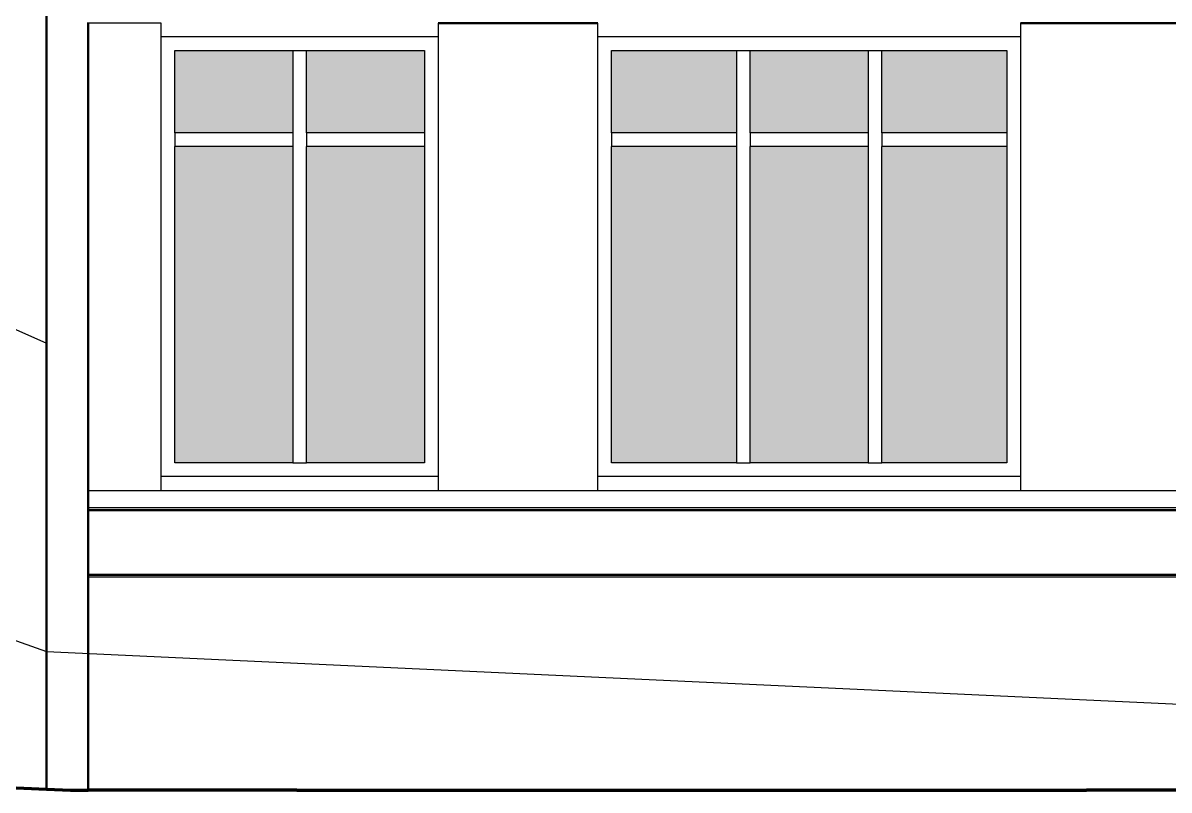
# Model space of a CAD drawing. Header units: metres. Extents: x -57 to 501, y 45 to 307.
# Drawn here: x 290.58 to 298.85, y 51.91 to 57.45 of the extents above; entities that cross this region are included whole.
import ezdxf

# ---------------------------------------------------------------- set-up
doc = ezdxf.new("R2010")
doc.units = ezdxf.units.M
doc.layers.add('atras', color=7, linetype='Continuous')

msp = doc.modelspace()

# ---------------------------------------------------------------- hatches: boundary and pattern name
h = msp.add_hatch(color=256)
h.dxf.hatch_style = 1
h.set_gradient(color1=(147, 149, 152), name='HEMISPHERICAL')
h.paths.add_polyline_path([(292.5293, 56.5551), (291.6793, 56.5551), (291.6793, 54.2751), (292.5293, 54.2751)])
h.paths.add_polyline_path([(292.5293, 57.2494), (291.6793, 57.2494), (291.6793, 56.6551), (292.5293, 56.6551)])
h.paths.add_polyline_path([(293.4793, 56.5551), (292.6293, 56.5551), (292.6293, 54.2751), (293.4793, 54.2751)])
h.paths.add_polyline_path([(293.4793, 57.2494), (292.6293, 57.2494), (292.6293, 56.6551), (293.4793, 56.6551)])
h.paths.add_polyline_path([(295.7293, 56.5551), (294.8293, 56.5551), (294.8293, 54.2751), (295.7293, 54.2751)])
h.paths.add_polyline_path([(295.7293, 57.2494), (294.8293, 57.2494), (294.8293, 56.6551), (295.7293, 56.6551)])
h.paths.add_polyline_path([(296.6793, 56.5551), (295.8293, 56.5551), (295.8293, 54.2751), (296.6793, 54.2751)])
h.paths.add_polyline_path([(296.6793, 57.2494), (295.8293, 57.2494), (295.8293, 56.6551), (296.6793, 56.6551)])
h.paths.add_polyline_path([(297.6793, 56.5551), (296.7793, 56.5551), (296.7793, 54.2751), (297.6793, 54.2751)])
h.paths.add_polyline_path([(297.6793, 57.2494), (296.7793, 57.2494), (296.7793, 56.6551), (297.6793, 56.6551)])
h.paths.add_polyline_path([(299.9293, 56.5551), (299.0293, 56.5551), (299.0293, 54.2751), (299.9293, 54.2751)])
h.paths.add_polyline_path([(299.9293, 57.2494), (299.0293, 57.2494), (299.0293, 56.6551), (299.9293, 56.6551)])
h.paths.add_polyline_path([(300.8793, 56.5551), (300.0293, 56.5551), (300.0293, 54.2751), (300.8793, 54.2751)])
h.paths.add_polyline_path([(300.8793, 57.2494), (300.0293, 57.2494), (300.0293, 56.6551), (300.8793, 56.6551)])
h.paths.add_polyline_path([(301.8793, 56.5551), (300.9793, 56.5551), (300.9793, 54.2751), (301.8793, 54.2751)])
h.paths.add_polyline_path([(301.8793, 57.2494), (300.9793, 57.2494), (300.9793, 56.6551), (301.8793, 56.6551)])
h.paths.add_polyline_path([(304.0793, 56.5551), (303.2293, 56.5551), (303.2293, 54.2751), (304.0793, 54.2751)])
h.paths.add_polyline_path([(304.0793, 57.2494), (303.2293, 57.2494), (303.2293, 56.6551), (304.0793, 56.6551)])
h.paths.add_polyline_path([(305.0293, 56.5551), (304.1793, 56.5551), (304.1793, 54.2751), (305.0293, 54.2751)])
h.paths.add_polyline_path([(305.0293, 57.2494), (304.1793, 57.2494), (304.1793, 56.6551), (305.0293, 56.6551)])
h.paths.add_polyline_path([(307.6293, 56.5551), (306.7793, 56.5551), (306.7793, 54.2751), (307.6293, 54.2751)])
h.paths.add_polyline_path([(307.6293, 57.2494), (306.7793, 57.2494), (306.7793, 56.6551), (307.6293, 56.6551)])
h.paths.add_polyline_path([(308.5793, 56.5551), (307.7293, 56.5551), (307.7293, 54.2751), (308.5793, 54.2751)])
h.paths.add_polyline_path([(308.5793, 57.2494), (307.7293, 57.2494), (307.7293, 56.6551), (308.5793, 56.6551)])
h.paths.add_polyline_path([(310.8293, 56.5551), (309.9293, 56.5551), (309.9293, 54.2751), (310.8293, 54.2751)])
h.paths.add_polyline_path([(310.8293, 57.2494), (309.9293, 57.2494), (309.9293, 56.6551), (310.8293, 56.6551)])
h.paths.add_polyline_path([(311.7793, 56.5551), (310.9293, 56.5551), (310.9293, 54.2751), (311.7793, 54.2751)])
h.paths.add_polyline_path([(311.7793, 57.2494), (310.9293, 57.2494), (310.9293, 56.6551), (311.7793, 56.6551)])
h.paths.add_polyline_path([(312.7793, 56.5551), (311.8793, 56.5551), (311.8793, 54.2751), (312.7793, 54.2751)])
h.paths.add_polyline_path([(312.7793, 57.2494), (311.8793, 57.2494), (311.8793, 56.6551), (312.7793, 56.6551)])
h.paths.add_polyline_path([(315.0293, 57.2494), (314.1293, 57.2494), (314.1293, 56.6551), (315.0293, 56.6551)])
h.paths.add_polyline_path([(315.0293, 56.5551), (314.1293, 56.5551), (314.1293, 54.2751), (315.0293, 54.2751)])
h.paths.add_polyline_path([(315.9793, 57.2494), (315.1293, 57.2494), (315.1293, 56.6551), (315.9793, 56.6551)])
h.paths.add_polyline_path([(315.9793, 56.5551), (315.1293, 56.5551), (315.1293, 54.2751), (315.9793, 54.2751)])
h.paths.add_polyline_path([(316.9793, 57.2494), (316.0793, 57.2494), (316.0793, 56.6551), (316.9793, 56.6551)])
h.paths.add_polyline_path([(316.9793, 56.5551), (316.0793, 56.5551), (316.0793, 54.2751), (316.9793, 54.2751)])
h.paths.add_polyline_path([(319.1793, 57.2494), (318.3293, 57.2494), (318.3293, 56.6551), (319.1793, 56.6551)])
h.paths.add_polyline_path([(319.1793, 56.5551), (318.3293, 56.5551), (318.3293, 54.2751), (319.1793, 54.2751)])
h.paths.add_polyline_path([(320.1293, 56.5551), (319.2793, 56.5551), (319.2793, 54.2751), (320.1293, 54.2751)])
h.paths.add_polyline_path([(320.1293, 57.2494), (319.2793, 57.2494), (319.2793, 56.6551), (320.1293, 56.6551)])
h.paths.add_polyline_path([(322.5233, 56.5551), (321.6733, 56.5551), (321.6733, 54.2751), (322.5233, 54.2751)])
h.paths.add_polyline_path([(322.5233, 57.2494), (321.6733, 57.2494), (321.6733, 56.6551), (322.5233, 56.6551)])
h.paths.add_polyline_path([(323.4733, 56.5551), (322.6233, 56.5551), (322.6233, 54.2751), (323.4733, 54.2751)])
h.paths.add_polyline_path([(323.4733, 57.2494), (322.6233, 57.2494), (322.6233, 56.6551), (323.4733, 56.6551)])
h.paths.add_polyline_path([(325.7233, 56.5551), (324.8233, 56.5551), (324.8233, 54.2751), (325.7233, 54.2751)])
h.paths.add_polyline_path([(325.7233, 57.2494), (324.8233, 57.2494), (324.8233, 56.6551), (325.7233, 56.6551)])
h.paths.add_polyline_path([(326.6733, 56.5551), (325.8233, 56.5551), (325.8233, 54.2751), (326.6733, 54.2751)])
h.paths.add_polyline_path([(326.6733, 57.2494), (325.8233, 57.2494), (325.8233, 56.6551), (326.6733, 56.6551)])
h.paths.add_polyline_path([(327.6733, 56.5551), (326.7733, 56.5551), (326.7733, 54.2751), (327.6733, 54.2751)])
h.paths.add_polyline_path([(327.6733, 57.2494), (326.7733, 57.2494), (326.7733, 56.6551), (327.6733, 56.6551)])
h.paths.add_polyline_path([(329.9233, 57.2494), (329.0233, 57.2494), (329.0233, 56.6551), (329.9233, 56.6551)])
h.paths.add_polyline_path([(330.8733, 57.2494), (330.0233, 57.2494), (330.0233, 56.6551), (330.8733, 56.6551)])
h.paths.add_polyline_path([(329.9233, 56.5551), (329.0233, 56.5551), (329.0233, 54.2751), (329.9233, 54.2751)])
h.paths.add_polyline_path([(330.8733, 56.5551), (330.0233, 56.5551), (330.0233, 54.2751), (330.8733, 54.2751)])
h.paths.add_polyline_path([(331.8733, 56.5551), (330.9733, 56.5551), (330.9733, 54.2751), (331.8733, 54.2751)])
h.paths.add_polyline_path([(331.8733, 57.2494), (330.9733, 57.2494), (330.9733, 56.6551), (331.8733, 56.6551)])
h.paths.add_polyline_path([(334.0733, 57.2494), (333.2233, 57.2494), (333.2233, 56.6551), (334.0733, 56.6551)])
h.paths.add_polyline_path([(335.0233, 57.2494), (334.1733, 57.2494), (334.1733, 56.6551), (335.0233, 56.6551)])
h.paths.add_polyline_path([(334.0733, 56.5551), (333.2233, 56.5551), (333.2233, 54.2751), (334.0733, 54.2751)])
h.paths.add_polyline_path([(335.0233, 56.5551), (334.1733, 56.5551), (334.1733, 54.2751), (335.0233, 54.2751)])

# ---------------------------------------------------------------- linework, layer by layer
at = {"lineweight": 50}
for p, q in [((290.7543, 56.1471), (290.7543, 59.7436)), ((291.0543, 57.4451), (291.0543, 57.4494)), ((291.0543, 54.0751), (291.0543, 57.4451)), ((294.7293, 57.4451), (293.5793, 57.4451)), ((298.9293, 57.4451), (297.7793, 57.4451)), ((290.7543, 55.1377), (290.7543, 56.1471)), ((290.7543, 54.9717), (290.7543, 55.1377)), ((290.7543, 54.9134), (290.7543, 54.9717)), ((290.7543, 54.0751), (290.7543, 54.9134)), ((290.7543, 54.0751), (290.7543, 53.9801)), ((291.0543, 54.0051), (291.0543, 54.0751)), ((291.0543, 53.9994), (291.0543, 54.0051)), ((291.0543, 53.9494), (291.0543, 53.9994)), ((290.7543, 53.9801), (290.7543, 53.9651)), ((290.7543, 53.9651), (290.7543, 53.9647)), ((290.7543, 53.9134), (290.7543, 53.9647)), ((290.7543, 53.3438), (290.7543, 53.9134)), ((291.0543, 53.9494), (291.0543, 53.9334)), ((305.7543, 53.9334), (291.0543, 53.9334)), ((291.0543, 53.4654), (291.0543, 53.9334)), ((291.0543, 53.4654), (291.0543, 53.4494)), ((305.7543, 53.4654), (291.0543, 53.4654)), ((291.0543, 53.4385), (291.0543, 53.4494)), ((291.0543, 53.3732), (291.0543, 53.4385)), ((290.7543, 53.2903), (290.7543, 53.3438)), ((291.0543, 53.0164), (291.0543, 53.3732)), ((290.7543, 52.9134), (290.7543, 53.2903)), ((291.0543, 52.9765), (291.0543, 53.0164)), ((290.7543, 51.9206), (290.7543, 52.9134)), ((291.0543, 52.9134), (291.0543, 52.9765)), ((291.0543, 51.9134), (291.0543, 52.9134))]:
    msp.add_line(p, q, dxfattribs=at)
for p, q in [((291.5793, 57.4451), (291.0543, 57.4451)), ((291.5793, 57.3494), (291.5793, 57.4451)), ((293.5793, 57.4451), (293.5793, 57.3494)), ((294.7293, 57.3494), (294.7293, 57.4451)), ((297.7793, 57.4451), (297.7793, 57.3494)), ((291.5793, 57.3494), (293.5793, 57.3494)), ((291.5793, 54.1751), (291.5793, 57.3494)), ((293.5793, 57.3494), (293.5793, 54.1751)), ((294.7293, 54.1751), (294.7293, 57.3494)), ((294.7293, 57.3494), (297.7793, 57.3494)), ((297.7793, 57.3494), (297.7793, 54.1751)), ((291.6793, 56.6551), (291.6793, 57.2494)), ((291.6793, 57.2494), (292.5293, 57.2494)), ((292.5293, 57.2494), (292.6293, 57.2494)), ((292.5293, 57.2494), (292.5293, 56.6551)), ((292.6293, 56.6551), (292.6293, 57.2494)), ((292.6293, 57.2494), (293.4793, 57.2494)), ((293.4793, 57.2494), (293.4793, 56.6551)), ((294.8293, 56.6551), (294.8293, 57.2494)), ((294.8293, 57.2494), (295.7293, 57.2494)), ((295.7293, 57.2494), (295.8293, 57.2494)), ((295.7293, 57.2494), (295.7293, 56.6551)), ((295.8293, 57.2494), (296.6793, 57.2494)), ((295.8293, 56.6551), (295.8293, 57.2494)), ((296.6793, 57.2494), (296.7793, 57.2494)), ((296.6793, 57.2494), (296.6793, 56.6551)), ((296.7793, 56.6551), (296.7793, 57.2494)), ((296.7793, 57.2494), (297.6793, 57.2494)), ((297.6793, 57.2494), (297.6793, 56.6551)), ((292.5293, 56.6551), (291.6793, 56.6551)), ((291.6793, 56.6551), (291.6793, 56.5551)), ((292.5293, 56.6551), (292.5293, 56.5551)), ((293.4793, 56.6551), (292.6293, 56.6551)), ((292.6293, 56.6551), (292.6293, 56.5551)), ((293.4793, 56.6551), (293.4793, 56.5551)), ((295.7293, 56.6551), (294.8293, 56.6551)), ((294.8293, 56.6551), (294.8293, 56.5551)), ((295.7293, 56.6551), (295.7293, 56.5551)), ((296.6793, 56.6551), (295.8293, 56.6551)), ((295.8293, 56.6551), (295.8293, 56.5551)), ((296.6793, 56.6551), (296.6793, 56.5551)), ((297.6793, 56.6551), (296.7793, 56.6551)), ((296.7793, 56.6551), (296.7793, 56.5551)), ((297.6793, 56.6551), (297.6793, 56.5551)), ((292.5293, 56.5551), (291.6793, 56.5551)), ((291.6793, 54.2751), (291.6793, 56.5551)), ((292.5293, 56.5551), (292.5293, 54.2751)), ((293.4793, 56.5551), (292.6293, 56.5551)), ((292.6293, 54.2751), (292.6293, 56.5551)), ((293.4793, 56.5551), (293.4793, 54.2751)), ((295.7293, 56.5551), (294.8293, 56.5551)), ((294.8293, 54.2751), (294.8293, 56.5551)), ((295.7293, 56.5551), (295.7293, 54.2751)), ((296.6793, 56.5551), (295.8293, 56.5551)), ((295.8293, 54.2751), (295.8293, 56.5551)), ((296.6793, 56.5551), (296.6793, 54.2751)), ((297.6793, 56.5551), (296.7793, 56.5551)), ((296.7793, 54.2751), (296.7793, 56.5551)), ((297.6793, 56.5551), (297.6793, 54.2751)), ((292.5293, 54.2751), (291.6793, 54.2751)), ((292.5293, 54.2751), (292.6293, 54.2751)), ((293.4793, 54.2751), (292.6293, 54.2751)), ((295.7293, 54.2751), (294.8293, 54.2751)), ((295.7293, 54.2751), (295.8293, 54.2751)), ((296.6793, 54.2751), (295.8293, 54.2751)), ((296.6793, 54.2751), (296.7793, 54.2751)), ((297.6793, 54.2751), (296.7793, 54.2751)), ((293.5793, 54.1751), (291.5793, 54.1751)), ((291.5793, 54.0751), (291.5793, 54.1751)), ((293.5793, 54.1751), (293.5793, 54.0751)), ((297.7793, 54.1751), (294.7293, 54.1751)), ((294.7293, 54.0751), (294.7293, 54.1751)), ((297.7793, 54.1751), (297.7793, 54.0751)), ((291.0543, 54.0751), (291.5793, 54.0751)), ((291.5793, 54.0751), (293.4706, 54.0751)), ((293.4706, 54.0751), (293.5793, 54.0751)), ((293.5793, 54.0751), (294.7293, 54.0751)), ((294.7293, 54.0751), (296.604, 54.0751)), ((296.604, 54.0751), (297.7793, 54.0751)), ((297.7793, 54.0751), (298.9293, 54.0751)), ((291.1878, 53.9494), (291.0543, 53.9494)), ((291.3178, 53.9494), (291.1878, 53.9494)), ((291.4726, 53.9494), (291.3178, 53.9494)), ((291.6026, 53.9494), (291.4726, 53.9494)), ((291.7575, 53.9494), (291.6026, 53.9494)), ((291.8875, 53.9494), (291.7575, 53.9494)), ((292.0424, 53.9494), (291.8875, 53.9494)), ((292.1723, 53.9494), (292.0424, 53.9494)), ((292.3272, 53.9494), (292.1723, 53.9494)), ((292.4572, 53.9494), (292.3272, 53.9494)), ((292.5969, 53.9494), (292.4572, 53.9494)), ((292.6121, 53.9494), (292.5969, 53.9494)), ((292.742, 53.9494), (292.6121, 53.9494)), ((292.8969, 53.9494), (292.742, 53.9494)), ((293.0269, 53.9494), (292.8969, 53.9494)), ((293.1193, 53.9494), (293.0269, 53.9494)), ((293.1816, 53.9494), (293.1193, 53.9494)), ((293.1818, 53.9494), (293.1816, 53.9494)), ((293.1818, 53.9494), (293.1818, 53.9495)), ((293.3117, 53.9494), (293.1818, 53.9494)), ((293.4666, 53.9494), (293.3117, 53.9494)), ((293.4656, 53.9494), (293.4657, 53.9517)), ((293.4706, 53.9494), (293.4666, 53.9494)), ((294.5128, 53.9494), (293.4706, 53.9494)), ((294.802, 53.9494), (294.5128, 53.9494)), ((294.8797, 53.9494), (294.802, 53.9494)), ((295.3569, 53.9494), (294.8797, 53.9494)), ((295.7091, 53.9494), (295.3569, 53.9494)), ((297.2543, 53.9494), (295.7091, 53.9494)), ((298.0355, 53.9494), (297.2543, 53.9494)), ((298.0851, 53.9494), (298.0355, 53.9494)), ((298.0939, 53.9494), (298.0851, 53.9494)), ((298.2543, 53.9494), (298.0939, 53.9494)), ((305.7543, 53.9494), (298.2543, 53.9494)), ((291.089, 53.4494), (291.0543, 53.4494)), ((291.3302, 53.4494), (291.089, 53.4494)), ((291.9983, 53.4494), (291.3302, 53.4494)), ((292.7353, 53.4494), (291.9983, 53.4494)), ((293.1745, 53.4494), (292.7353, 53.4494)), ((293.2147, 53.4494), (293.1745, 53.4494)), ((293.9394, 53.4494), (293.2147, 53.4494)), ((294.1216, 53.4494), (293.9394, 53.4494)), ((295.2499, 53.4494), (294.1216, 53.4494)), ((297.2543, 53.4494), (295.2499, 53.4494)), ((297.85, 53.4494), (297.2543, 53.4494)), ((297.9257, 53.4494), (297.85, 53.4494)), ((297.9639, 53.4494), (297.9257, 53.4494)), ((297.991, 53.4494), (297.9639, 53.4494)), ((298.9077, 53.4494), (297.991, 53.4494)), ((290.7543, 52.0205), (290.7543, 52.0303)), ((291.0543, 52.0095), (291.0543, 52.0109))]:
    msp.add_line(p, q)
at = {"color": 9, "true_color": 0xc7c8ca}
for points in [[(281.8138, 57.2417), (287.5253, 56.6708), (289.5039, 55.6923), (290.7543, 55.1377)], [(281.9769, 55.1418), (288.5656, 54.3263), (289.8711, 53.2255), (290.7543, 52.9134), (298.9281, 52.5323), (302.62, 51.9134)]]:
    msp.add_lwpolyline(points, dxfattribs=at)
at = {"layer": 'atras', "lineweight": 80}
for p, q in [((281.5544, 52.308), (290.7543, 51.9206)), ((290.7543, 51.9206), (290.9255, 51.9134)), ((290.9255, 51.9134), (291.0543, 51.9134)), ((291.0898, 51.9134), (291.0543, 51.9134)), ((292.5598, 51.9134), (291.0898, 51.9134)), ((292.5598, 51.9134), (293.0098, 51.9134)), ((293.0098, 51.9134), (297.499, 51.9134)), ((297.499, 51.9134), (297.6209, 51.9134)), ((297.6209, 51.9134), (298.2543, 51.9134)), ((299.602, 51.9134), (298.2543, 51.9134))]:
    msp.add_line(p, q, dxfattribs=at)

doc.saveas('drawing.dxf')
